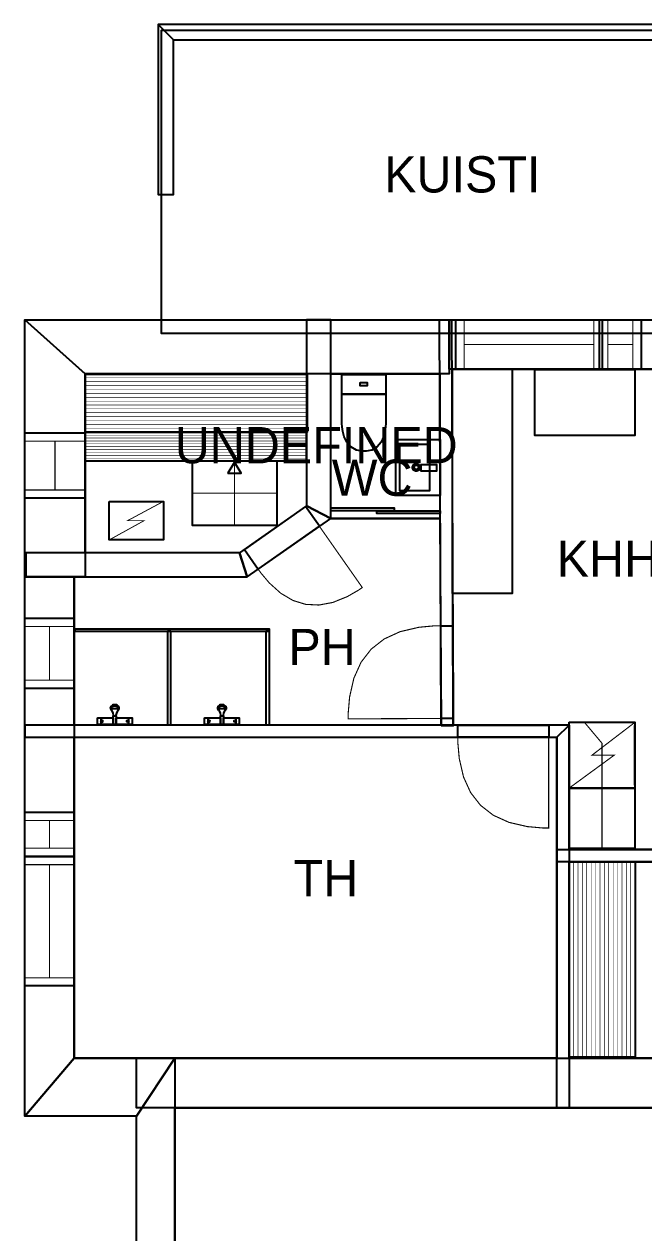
# Model space of a CAD drawing. Extents: x 2.3 to 24.4, y 0 to 18.
# Drawn here: x 2.32 to 8.19, y 6.55 to 18.02 of the extents above; entities that cross this region are included whole.
import ezdxf

# ---------------------------------------------------------------- set-up
doc = ezdxf.new("R2010")
doc.units = 0
doc.layers.get('0').update_dxf_attribs({"linetype": 'CONTINUOUS'})

msp = doc.modelspace()

# ---------------------------------------------------------------- linework, layer by layer
at = {"color": 0}
for points, const_width in [([(9.81728, 18.014), (3.58539, 18.014), (3.73122, 17.8682), (9.67144, 17.8682), (9.81728, 18.014)], 0.00208), ([(3.58539, 18.014), (3.58539, 16.4025), (3.73122, 16.4025), (3.73122, 17.8682), (3.58539, 18.014)], 0.00208), ([(9.71197, 15.0406), (9.71197, 17.9561), (3.6155, 17.9561), (3.6155, 15.085), (9.66749, 15.085), (9.71197, 15.0406)], 0.00208), ([(2.32189, 15.2133), (6.34511, 15.2133), (6.34511, 14.7008), (2.89594, 14.7008), (2.32189, 15.2133)], 0.00208), ([(2.32189, 12.7744), (2.32189, 15.2133), (2.89594, 14.7008), (2.89594, 12.7744), (2.32189, 12.7744)], 0.00208), ([(5.22271, 13.3294), (5.22271, 15.2133), (4.99354, 15.2133), (4.99354, 13.4487), (5.22271, 13.3294)], 0.00208), ([(6.26833, 11.3622), (6.25418, 15.2133), (6.36876, 15.2138), (6.38292, 11.3627), (6.26833, 11.3622)], 0.00208), ([(6.34511, 15.2133), (9.64968, 15.2133), (10.1144, 14.7446), (6.34511, 14.7446), (6.34511, 15.2133)], 0.00208), ([(6.40907, 15.2133), (7.79574, 15.2133), (7.79574, 14.7446), (6.40907, 14.7446), (6.40907, 15.2133)], 0.01042), ([(6.40907, 15.2133), (7.79574, 15.2133), (7.79574, 14.7446), (6.40907, 14.7446), (6.40907, 15.2133)], 0.01042), ([(7.77106, 15.2133), (8.16553, 15.2133), (8.16553, 14.7446), (7.77106, 14.7446), (7.77106, 15.2133)], 0.01042), ([(7.77106, 15.2133), (8.16553, 15.2133), (8.16553, 14.7446), (7.77106, 14.7446), (7.77106, 15.2133)], 0.01042), ([(2.89589, 14.699), (4.99946, 14.699), (4.99946, 14.1481), (2.89589, 14.1481), (2.89589, 14.699)], 0.01042), ([(5.32775, 14.6957), (5.74431, 14.6957), (5.74431, 14.5083), (5.32775, 14.5083), (5.32775, 14.6957)], 0.01042), ([(6.3775, 14.7447), (6.3775, 12.6164), (6.94168, 12.6164), (6.94168, 14.7447), (6.3775, 14.7447)], 0.01042), ([(7.15712, 14.7415), (8.10558, 14.7415), (8.10558, 14.1165), (7.15712, 14.1165), (7.15712, 14.7415)], 0.01042), ([(5.50293, 14.6178), (5.56912, 14.6178), (5.56912, 14.5862), (5.50293, 14.5862), (5.50293, 14.6178)], 0.01042), ([(5.74431, 14.24), (5.74431, 14.24), (5.74436, 14.2283), (5.74274, 14.1974), (5.7366, 14.1535), (5.72319, 14.1032), (5.69965, 14.0531), (5.66319, 14.0092), (5.611, 13.9782), (5.55794, 13.9665), (5.54031, 13.9665), (5.52197, 13.9665), (5.46712, 13.9782), (5.41303, 14.0092), (5.37522, 14.0531), (5.35081, 14.1032), (5.33681, 14.1535), (5.3304, 14.1974), (5.32867, 14.2283), (5.32878, 14.24), (5.32878, 14.24), (5.32775, 14.5083), (5.74431, 14.5083), (5.74431, 14.24)], 0.01042), ([(2.32189, 14.1396), (2.89594, 14.1396), (2.89594, 13.5205), (2.32189, 13.5205), (2.32189, 14.1396)], 0.01042), ([(2.32189, 14.1396), (2.89594, 14.1396), (2.89594, 13.5205), (2.32189, 13.5205), (2.32189, 14.1396)], 0.01042), ([(2.89589, 14.1464), (4.99018, 14.1464), (4.99018, 13.873), (2.89589, 13.873), (2.89589, 14.1464)], 0.01042), ([(5.83936, 14.079), (5.83936, 13.5472), (6.25933, 13.5472), (6.25933, 14.079), (5.83936, 14.079)], 0.01042), ([(5.87642, 14.0347), (5.87642, 13.5915), (6.15831, 13.5915), (6.15831, 14.0347), (5.87642, 14.0347)], 0.01042), ([(3.91146, 13.8745), (4.71029, 13.8745), (4.71029, 13.2638), (3.91146, 13.2638), (3.91146, 13.8745)], 0.01042), ([(6.03396, 13.7766), (6.0275, 13.7766), (6.00814, 13.7873), (5.9975, 13.8067), (5.9975, 13.8131), (5.9975, 13.8196), (6.00814, 13.8389), (6.0275, 13.8496), (6.03396, 13.8496), (6.04036, 13.8496), (6.05974, 13.8389), (6.07042, 13.8196), (6.07042, 13.8131), (6.07042, 13.8067), (6.05974, 13.7873), (6.04036, 13.7766), (6.03396, 13.7766)], 0.00833), ([(6.03396, 13.7923), (6.03028, 13.7923), (6.01921, 13.7984), (6.01313, 13.8095), (6.01313, 13.8131), (6.01313, 13.8168), (6.01921, 13.8278), (6.03028, 13.8339), (6.03396, 13.8339), (6.0376, 13.8339), (6.04867, 13.8278), (6.05479, 13.8168), (6.05479, 13.8131), (6.05479, 13.8095), (6.04867, 13.7984), (6.0376, 13.7923), (6.03396, 13.7923)], 0.00833), ([(6.0785, 13.8397), (6.0785, 13.7772), (6.22433, 13.7772), (6.22433, 13.8397), (6.0785, 13.8397)], 0.01042), ([(3.12354, 13.4907), (3.6371, 13.4907), (3.6371, 13.1261), (3.12354, 13.1261), (3.12354, 13.4907)], 0.00856), ([(4.43024, 12.7744), (5.22271, 13.3294), (4.99354, 13.4487), (4.35792, 13.0035), (4.43024, 12.7744)], 0.00208), ([(4.53532, 12.848), (5.11561, 13.2544), (4.98415, 13.4422), (4.40386, 13.0357), (4.53532, 12.848)], 0.01042), ([(4.53532, 12.848), (5.11561, 13.2544), (4.98415, 13.4422), (4.40386, 13.0357), (4.53532, 12.848)], 0.01042), ([(5.22271, 13.4284), (5.22271, 13.4024), (5.82335, 13.4024), (5.82335, 13.4284), (5.22271, 13.4284)], 0.01042), ([(5.22271, 13.4284), (5.22271, 13.4024), (5.82335, 13.4024), (5.82335, 13.4284), (5.22271, 13.4284)], 0.01042), ([(5.66032, 13.4024), (5.66032, 13.3764), (6.26096, 13.3764), (6.26096, 13.4024), (5.66032, 13.4024)], 0.01042), ([(5.66032, 13.4024), (5.66032, 13.3764), (6.26096, 13.3764), (6.26096, 13.4024), (5.66032, 13.4024)], 0.01042), ([(4.53532, 12.848), (4.55908, 12.814), (4.6396, 12.7184), (4.74935, 12.6195), (4.86458, 12.5515), (4.98519, 12.5144), (5.11122, 12.5081), (5.24274, 12.5326), (5.37961, 12.588), (5.48796, 12.6503), (5.52197, 12.6742), (5.1155, 13.2544), (4.53532, 12.848)], 0.01042), ([(2.33188, 12.7744), (4.43024, 12.7744), (4.35792, 13.0035), (2.33188, 13.0035), (2.33188, 12.7744)], 0.00208), ([(2.32189, 7.66015), (2.32189, 12.7744), (2.79064, 12.7744), (2.79064, 8.2111), (2.32189, 7.66015)], 0.00208), ([(2.32189, 12.3824), (2.79064, 12.3824), (2.79064, 11.7178), (2.32189, 11.7178), (2.32189, 12.3824)], 0.01042), ([(2.32189, 12.3824), (2.79064, 12.3824), (2.79064, 11.7178), (2.32189, 11.7178), (2.32189, 12.3824)], 0.01042), ([(2.79861, 12.2822), (2.79861, 12.2562), (4.63813, 12.2562), (4.63813, 12.2822), (2.79861, 12.2822)], 0.01042), ([(2.79861, 12.2822), (2.79861, 12.2562), (4.63813, 12.2562), (4.63813, 12.2822), (2.79861, 12.2822)], 0.01042), ([(3.6785, 12.2649), (3.70454, 12.2649), (3.70454, 11.3689), (3.6785, 11.3689), (3.6785, 12.2649)], 0.01042), ([(3.6785, 12.2649), (3.70454, 12.2649), (3.70454, 11.3689), (3.6785, 11.3689), (3.6785, 12.2649)], 0.01042), ([(4.61208, 12.2649), (4.63813, 12.2649), (4.63813, 11.3689), (4.61208, 11.3689), (4.61208, 12.2649)], 0.01042), ([(4.61208, 12.2649), (4.63813, 12.2649), (4.63813, 11.3689), (4.61208, 11.3689), (4.61208, 12.2649)], 0.01042), ([(6.26492, 12.3117), (6.21338, 12.3116), (6.05875, 12.2972), (5.88021, 12.2554), (5.72928, 12.1861), (5.6059, 12.0894), (5.51014, 11.9654), (5.442, 11.8139), (5.40142, 11.6351), (5.38824, 11.4804), (5.38846, 11.4288), (6.26812, 11.4321), (6.26492, 12.3117)], 0.01042), ([(6.26812, 11.4321), (6.26492, 12.3117), (6.3795, 12.3122), (6.38271, 11.4325), (6.26812, 11.4321)], 0.01042), ([(6.26812, 11.4321), (6.26492, 12.3117), (6.3795, 12.3122), (6.38271, 11.4325), (6.26812, 11.4321)], 0.01042), ([(3.18983, 11.3741), (3.16168, 11.3741), (3.16168, 11.4575), (3.16868, 11.4575), (3.18451, 11.4575), (3.18983, 11.4575), (3.18983, 11.4366), (3.18983, 11.3898), (3.18983, 11.3741)], 0.01042), ([(4.20574, 11.3741), (4.17763, 11.3741), (4.17763, 11.4575), (4.18463, 11.4575), (4.20042, 11.4575), (4.20574, 11.4575), (4.20574, 11.4366), (4.20574, 11.3898), (4.20574, 11.3741)], 0.01042), ([(2.32189, 11.2543), (7.36708, 11.2543), (7.48167, 11.3689), (2.32189, 11.3689), (2.32189, 11.2543)], 0.00208), ([(3.01064, 11.4377), (3.04606, 11.4377), (3.04606, 11.3741), (3.01064, 11.3741), (3.01064, 11.4377)], 0.01042), ([(3.04606, 11.4064), (3.04926, 11.4052), (3.05892, 11.4014), (3.06168, 11.4002), (3.06168, 11.4002), (3.06168, 11.4016), (3.06168, 11.4059), (3.06168, 11.4102), (3.06168, 11.4116), (3.06168, 11.4116), (3.05931, 11.411), (3.04932, 11.4076), (3.04606, 11.4064)], 0.01042), ([(3.04503, 11.4377), (3.16168, 11.4377), (3.16168, 11.3741), (3.04503, 11.3741), (3.04503, 11.4377)], 0.01042), ([(3.18983, 11.4377), (3.30647, 11.4377), (3.30647, 11.3741), (3.18983, 11.3741), (3.18983, 11.4377)], 0.01042), ([(3.30647, 11.4064), (3.30322, 11.4052), (3.29357, 11.4014), (3.29085, 11.4002), (3.29085, 11.4002), (3.29085, 11.4016), (3.29085, 11.4059), (3.29085, 11.4102), (3.29085, 11.4116), (3.29085, 11.4116), (3.29318, 11.411), (3.30317, 11.4076), (3.30647, 11.4064)], 0.01042), ([(3.30647, 11.4377), (3.33985, 11.4377), (3.33985, 11.3741), (3.30647, 11.3741), (3.30647, 11.4377)], 0.01042), ([(4.02658, 11.4377), (4.06201, 11.4377), (4.06201, 11.3741), (4.02658, 11.3741), (4.02658, 11.4377)], 0.01042), ([(4.06201, 11.4064), (4.06521, 11.4052), (4.07487, 11.4014), (4.07764, 11.4002), (4.07764, 11.4002), (4.07764, 11.4016), (4.07764, 11.4059), (4.07764, 11.4102), (4.07764, 11.4116), (4.07764, 11.4116), (4.07525, 11.411), (4.06526, 11.4076), (4.06201, 11.4064)], 0.01042), ([(4.06099, 11.4377), (4.17763, 11.4377), (4.17763, 11.3741), (4.06099, 11.3741), (4.06099, 11.4377)], 0.01042), ([(4.20574, 11.4377), (4.32243, 11.4377), (4.32243, 11.3741), (4.20574, 11.3741), (4.20574, 11.4377)], 0.01042), ([(4.32243, 11.4064), (4.31917, 11.4052), (4.30951, 11.4014), (4.30681, 11.4002), (4.30681, 11.4002), (4.30681, 11.4016), (4.30681, 11.4059), (4.30681, 11.4102), (4.30681, 11.4116), (4.30681, 11.4116), (4.30914, 11.411), (4.31912, 11.4076), (4.32243, 11.4064)], 0.01042), ([(4.32243, 11.4377), (4.35574, 11.4377), (4.35574, 11.3741), (4.32243, 11.3741), (4.32243, 11.4377)], 0.01042), ([(6.42763, 11.3689), (7.28874, 11.3689), (7.28874, 11.2543), (6.42763, 11.2543), (6.42763, 11.3689)], 0.01042), ([(6.42763, 11.3689), (7.28874, 11.3689), (7.28874, 11.2543), (6.42763, 11.2543), (6.42763, 11.3689)], 0.01042), ([(7.48167, 11.3689), (7.48167, 7.74132), (7.36708, 7.74132), (7.36708, 11.2543), (7.48167, 11.3689)], 0.00208), ([(7.48172, 10.1982), (7.79411, 10.1982), (7.79411, 11.1976), (7.63172, 11.3911), (7.48204, 11.3961), (7.48172, 10.1982), (7.79411, 10.1982), (7.48172, 10.1982)], 0.01042), ([(7.48204, 11.3961), (7.48204, 10.7711), (8.10704, 10.7711), (8.10704, 11.3961), (7.48204, 11.3961)], 0.01042), ([(6.42763, 11.2543), (6.42763, 11.2039), (6.44103, 11.0526), (6.48139, 10.8777), (6.54867, 10.7297), (6.64285, 10.6086), (6.76394, 10.5144), (6.91189, 10.4472), (7.08681, 10.4068), (7.23817, 10.3933), (7.28863, 10.3933), (7.28863, 11.2543), (6.42763, 11.2543)], 0.01042), ([(7.48172, 10.7711), (7.48172, 10.1982), (8.10672, 10.1982), (8.10672, 10.7711), (7.48172, 10.7711)], 0.01042), ([(2.32189, 10.5433), (2.79064, 10.5433), (2.79064, 10.1245), (2.32189, 10.1245), (2.32189, 10.5433)], 0.01042), ([(2.32189, 10.5433), (2.79064, 10.5433), (2.79064, 10.1245), (2.32189, 10.1245), (2.32189, 10.5433)], 0.01042), ([(2.32189, 10.1245), (2.79064, 10.1245), (2.79064, 8.89529), (2.32189, 8.89529), (2.32189, 10.1245)], 0.01042), ([(2.32189, 10.1245), (2.79064, 10.1245), (2.79064, 8.89529), (2.32189, 8.89529), (2.32189, 10.1245)], 0.01042), ([(7.36708, 10.1884), (10.1144, 10.1884), (10.1144, 10.0738), (7.36708, 10.0738), (7.36708, 10.1884)], 0.00208), ([(7.48318, 10.0737), (7.48318, 8.21967), (8.10818, 8.21967), (8.10818, 10.0737), (7.48318, 10.0737)], 0.01042), ([(3.38021, 7.66015), (2.32189, 7.66015), (2.79064, 8.2111), (3.74479, 8.2111), (3.38021, 7.66015)], 0.00208), ([(3.38021, 3.25379), (3.38021, 7.66015), (3.74479, 8.2111), (3.74479, 3.61838), (3.38021, 3.25379)], 0.00208), ([(3.38021, 8.21007), (11.4099, 8.21007), (11.4099, 7.74132), (3.38021, 7.74132), (3.38021, 8.21007)], 0.00208)]:
    msp.add_lwpolyline(points, close=True, dxfattribs=dict(at, const_width=const_width))
at = {"color": 7}
for points in [[(9.81728, 18.014), (3.58539, 18.014), (3.73122, 17.8682), (9.67144, 17.8682), (9.81728, 18.014)], [(3.58539, 18.014), (3.58539, 16.4025), (3.73122, 16.4025), (3.73122, 17.8682), (3.58539, 18.014)], [(9.71197, 15.0406), (9.71197, 17.9561), (3.6155, 17.9561), (3.6155, 15.085), (9.66749, 15.085), (9.71197, 15.0406)], [(6.40907, 15.2133), (7.79574, 15.2133), (7.79574, 14.7446), (6.40907, 14.7446), (6.40907, 15.2133)], [(6.40907, 15.2133), (7.79574, 15.2133), (7.79574, 14.7446), (6.40907, 14.7446), (6.40907, 15.2133)], [(7.77106, 15.2133), (8.16553, 15.2133), (8.16553, 14.7446), (7.77106, 14.7446), (7.77106, 15.2133)], [(7.77106, 15.2133), (8.16553, 15.2133), (8.16553, 14.7446), (7.77106, 14.7446), (7.77106, 15.2133)], [(2.89589, 14.699), (4.99946, 14.699), (4.99946, 14.1481), (2.89589, 14.1481), (2.89589, 14.699)], [(4.99354, 13.4487), (4.35792, 13.0035), (2.89594, 13.0035), (2.89594, 14.7008), (4.99354, 14.7008), (4.99354, 13.4487)], [(5.22271, 14.7008), (6.25792, 14.7008), (6.25792, 13.3294), (5.22271, 13.3294), (5.22271, 14.7008)], [(5.32775, 14.6957), (5.74431, 14.6957), (5.74431, 14.5083), (5.32775, 14.5083), (5.32775, 14.6957)], [(9.99978, 10.1884), (7.48167, 10.1884), (7.48167, 11.3689), (6.38292, 11.3689), (6.3725, 14.7446), (9.99978, 14.7446), (9.99978, 10.1884)], [(6.3775, 14.7447), (6.94168, 14.7447), (6.94168, 12.6164), (6.3775, 12.6164), (6.3775, 14.7447)], [(7.15712, 14.7415), (8.10558, 14.7415), (8.10558, 14.1165), (7.15712, 14.1165), (7.15712, 14.7415)], [(5.50293, 14.6178), (5.56912, 14.6178), (5.56912, 14.5862), (5.50293, 14.5862), (5.50293, 14.6178)], [(5.74431, 14.24), (5.74431, 14.24), (5.74436, 14.2283), (5.74274, 14.1974), (5.7366, 14.1535), (5.72319, 14.1032), (5.69965, 14.0531), (5.66319, 14.0092), (5.611, 13.9782), (5.55794, 13.9665), (5.54031, 13.9665), (5.52197, 13.9665), (5.46712, 13.9782), (5.41303, 14.0092), (5.37522, 14.0531), (5.35081, 14.1032), (5.33681, 14.1535), (5.3304, 14.1974), (5.32867, 14.2283), (5.32878, 14.24), (5.32878, 14.24), (5.32775, 14.5083), (5.74431, 14.5083), (5.74431, 14.24)], [(2.32189, 14.1396), (2.89594, 14.1396), (2.89594, 13.5205), (2.32189, 13.5205), (2.32189, 14.1396)], [(2.32189, 14.1396), (2.89594, 14.1396), (2.89594, 13.5205), (2.32189, 13.5205), (2.32189, 14.1396)], [(2.89589, 14.1464), (4.99018, 14.1464), (4.99018, 13.873), (2.89589, 13.873), (2.89589, 14.1464)], [(5.83936, 14.079), (6.25933, 14.079), (6.25933, 13.5472), (5.83936, 13.5472), (5.83936, 14.079)], [(5.87642, 14.0347), (6.15831, 14.0347), (6.15831, 13.5915), (5.87642, 13.5915), (5.87642, 14.0347)], [(3.91146, 13.8745), (4.71029, 13.8745), (4.71029, 13.2638), (3.91146, 13.2638), (3.91146, 13.8745)], [(6.03396, 13.7766), (6.0275, 13.7766), (6.00814, 13.7873), (5.9975, 13.8067), (5.9975, 13.8131), (5.9975, 13.8196), (6.00814, 13.8389), (6.0275, 13.8496), (6.03396, 13.8496), (6.04036, 13.8496), (6.05974, 13.8389), (6.07042, 13.8196), (6.07042, 13.8131), (6.07042, 13.8067), (6.05974, 13.7873), (6.04036, 13.7766), (6.03396, 13.7766)], [(6.03396, 13.7923), (6.03028, 13.7923), (6.01921, 13.7984), (6.01313, 13.8095), (6.01313, 13.8131), (6.01313, 13.8168), (6.01921, 13.8278), (6.03028, 13.8339), (6.03396, 13.8339), (6.0376, 13.8339), (6.04867, 13.8278), (6.05479, 13.8168), (6.05479, 13.8131), (6.05479, 13.8095), (6.04867, 13.7984), (6.0376, 13.7923), (6.03396, 13.7923)], [(6.0785, 13.8397), (6.22433, 13.8397), (6.22433, 13.7772), (6.0785, 13.7772), (6.0785, 13.8397)], [(3.12354, 13.4907), (3.6371, 13.4907), (3.6371, 13.1261), (3.12354, 13.1261), (3.12354, 13.4907)], [(4.53532, 12.848), (5.11561, 13.2544), (4.98415, 13.4422), (4.40386, 13.0357), (4.53532, 12.848)], [(4.53532, 12.848), (5.11561, 13.2544), (4.98415, 13.4422), (4.40386, 13.0357), (4.53532, 12.848)], [(5.22271, 13.4284), (5.82335, 13.4284), (5.82335, 13.4024), (5.22271, 13.4024), (5.22271, 13.4284)], [(5.22271, 13.4284), (5.82335, 13.4284), (5.82335, 13.4024), (5.22271, 13.4024), (5.22271, 13.4284)], [(6.26833, 11.3689), (2.79064, 11.3689), (2.79064, 12.7744), (4.43024, 12.7744), (5.22271, 13.3294), (6.25792, 13.3294), (6.26833, 11.3689)], [(5.66032, 13.4024), (6.26096, 13.4024), (6.26096, 13.3764), (5.66032, 13.3764), (5.66032, 13.4024)], [(5.66032, 13.4024), (6.26096, 13.4024), (6.26096, 13.3764), (5.66032, 13.3764), (5.66032, 13.4024)], [(2.32189, 12.3824), (2.79064, 12.3824), (2.79064, 11.7178), (2.32189, 11.7178), (2.32189, 12.3824)], [(2.32189, 12.3824), (2.79064, 12.3824), (2.79064, 11.7178), (2.32189, 11.7178), (2.32189, 12.3824)], [(2.79861, 12.2822), (4.63813, 12.2822), (4.63813, 12.2562), (2.79861, 12.2562), (2.79861, 12.2822)], [(2.79861, 12.2822), (4.63813, 12.2822), (4.63813, 12.2562), (2.79861, 12.2562), (2.79861, 12.2822)], [(3.6785, 12.2649), (3.70454, 12.2649), (3.70454, 11.3689), (3.6785, 11.3689), (3.6785, 12.2649)], [(3.6785, 12.2649), (3.70454, 12.2649), (3.70454, 11.3689), (3.6785, 11.3689), (3.6785, 12.2649)], [(4.61208, 12.2649), (4.63813, 12.2649), (4.63813, 11.3689), (4.61208, 11.3689), (4.61208, 12.2649)], [(4.61208, 12.2649), (4.63813, 12.2649), (4.63813, 11.3689), (4.61208, 11.3689), (4.61208, 12.2649)], [(6.26812, 11.4321), (6.26492, 12.3117), (6.3795, 12.3122), (6.38271, 11.4325), (6.26812, 11.4321)], [(6.26812, 11.4321), (6.26492, 12.3117), (6.3795, 12.3122), (6.38271, 11.4325), (6.26812, 11.4321)], [(3.18983, 11.4575), (3.18983, 11.4638), (3.19347, 11.4828), (3.20335, 11.5052), (3.20649, 11.5096), (3.20751, 11.5111), (3.21767, 11.5257), (3.21793, 11.5272), (3.21843, 11.5301), (3.21431, 11.5467), (3.1976, 11.5595), (3.19189, 11.5605), (3.1906, 11.5608), (3.17904, 11.5616), (3.17524, 11.5616), (3.17626, 11.5616), (3.1721, 11.5616), (3.16092, 11.5608), (3.15961, 11.5605), (3.15386, 11.5595), (3.13721, 11.5467), (3.13303, 11.5301), (3.13357, 11.5272), (3.13379, 11.5257), (3.14393, 11.5111), (3.14501, 11.5096), (3.14811, 11.5052), (3.15804, 11.4828), (3.16168, 11.4638), (3.16168, 11.4575)], [(3.21793, 11.5283), (3.21767, 11.5288), (3.20583, 11.539), (3.18207, 11.5481), (3.17421, 11.5481), (3.16792, 11.5478), (3.14524, 11.5386), (3.13406, 11.5288), (3.13357, 11.5283)], [(4.20574, 11.4575), (4.20574, 11.4638), (4.20936, 11.4828), (4.21929, 11.5052), (4.22244, 11.5096), (4.22347, 11.5111), (4.23361, 11.5257), (4.23389, 11.5272), (4.23438, 11.5301), (4.23019, 11.5467), (4.21354, 11.5595), (4.20785, 11.5605), (4.20654, 11.5608), (4.19499, 11.5616), (4.19119, 11.5616), (4.19222, 11.5616), (4.18804, 11.5616), (4.17686, 11.5608), (4.17557, 11.5605), (4.16982, 11.5595), (4.1531, 11.5467), (4.14899, 11.5301), (4.14953, 11.5272), (4.14974, 11.5257), (4.15989, 11.5111), (4.16097, 11.5096), (4.16407, 11.5052), (4.17393, 11.4828), (4.17763, 11.4638), (4.17763, 11.4575)], [(4.23389, 11.5283), (4.23361, 11.5288), (4.22174, 11.539), (4.19797, 11.5481), (4.19011, 11.5481), (4.18386, 11.5478), (4.16118, 11.5386), (4.15001, 11.5288), (4.14953, 11.5283)], [(3.01064, 11.4377), (3.04606, 11.4377), (3.04606, 11.3741), (3.01064, 11.3741), (3.01064, 11.4377)], [(3.04503, 11.4377), (3.16168, 11.4377), (3.16168, 11.3741), (3.04503, 11.3741), (3.04503, 11.4377)], [(3.04606, 11.4064), (3.04926, 11.4052), (3.05892, 11.4014), (3.06168, 11.4002), (3.06168, 11.4002), (3.06168, 11.4016), (3.06168, 11.4059), (3.06168, 11.4102), (3.06168, 11.4116), (3.06168, 11.4116), (3.05931, 11.411), (3.04932, 11.4076), (3.04606, 11.4064)], [(3.18983, 11.3741), (3.16168, 11.3741), (3.16168, 11.4575), (3.16868, 11.4575), (3.18451, 11.4575), (3.18983, 11.4575), (3.18983, 11.4366), (3.18983, 11.3898), (3.18983, 11.3741)], [(3.18983, 11.4377), (3.30647, 11.4377), (3.30647, 11.3741), (3.18983, 11.3741), (3.18983, 11.4377)], [(3.30647, 11.4064), (3.30322, 11.4052), (3.29357, 11.4014), (3.29085, 11.4002), (3.29085, 11.4002), (3.29085, 11.4016), (3.29085, 11.4059), (3.29085, 11.4102), (3.29085, 11.4116), (3.29085, 11.4116), (3.29318, 11.411), (3.30317, 11.4076), (3.30647, 11.4064)], [(3.30647, 11.4377), (3.33985, 11.4377), (3.33985, 11.3741), (3.30647, 11.3741), (3.30647, 11.4377)], [(4.02658, 11.4377), (4.06201, 11.4377), (4.06201, 11.3741), (4.02658, 11.3741), (4.02658, 11.4377)], [(4.06099, 11.4377), (4.17763, 11.4377), (4.17763, 11.3741), (4.06099, 11.3741), (4.06099, 11.4377)], [(4.06201, 11.4064), (4.06521, 11.4052), (4.07487, 11.4014), (4.07764, 11.4002), (4.07764, 11.4002), (4.07764, 11.4016), (4.07764, 11.4059), (4.07764, 11.4102), (4.07764, 11.4116), (4.07764, 11.4116), (4.07525, 11.411), (4.06526, 11.4076), (4.06201, 11.4064)], [(4.20574, 11.3741), (4.17763, 11.3741), (4.17763, 11.4575), (4.18463, 11.4575), (4.20042, 11.4575), (4.20574, 11.4575), (4.20574, 11.4366), (4.20574, 11.3898), (4.20574, 11.3741)], [(4.20574, 11.4377), (4.32243, 11.4377), (4.32243, 11.3741), (4.20574, 11.3741), (4.20574, 11.4377)], [(4.32243, 11.4064), (4.31917, 11.4052), (4.30951, 11.4014), (4.30681, 11.4002), (4.30681, 11.4002), (4.30681, 11.4016), (4.30681, 11.4059), (4.30681, 11.4102), (4.30681, 11.4116), (4.30681, 11.4116), (4.30914, 11.411), (4.31912, 11.4076), (4.32243, 11.4064)], [(4.32243, 11.4377), (4.35574, 11.4377), (4.35574, 11.3741), (4.32243, 11.3741), (4.32243, 11.4377)], [(6.42763, 11.3689), (7.28874, 11.3689), (7.28874, 11.2543), (6.42763, 11.2543), (6.42763, 11.3689)], [(6.42763, 11.3689), (7.28874, 11.3689), (7.28874, 11.2543), (6.42763, 11.2543), (6.42763, 11.3689)], [(7.48204, 11.3961), (8.10704, 11.3961), (8.10704, 10.7711), (7.48204, 10.7711), (7.48204, 11.3961)], [(7.36708, 8.21007), (3.74479, 8.21007), (3.74479, 8.2111), (2.79064, 8.2111), (2.79064, 11.2543), (7.36708, 11.2543), (7.36708, 8.21007)], [(7.48172, 10.7711), (8.10672, 10.7711), (8.10672, 10.1982), (7.48172, 10.1982), (7.48172, 10.7711)], [(2.32189, 10.5433), (2.79064, 10.5433), (2.79064, 10.1245), (2.32189, 10.1245), (2.32189, 10.5433)], [(2.32189, 10.5433), (2.79064, 10.5433), (2.79064, 10.1245), (2.32189, 10.1245), (2.32189, 10.5433)], [(2.32189, 10.1245), (2.79064, 10.1245), (2.79064, 8.89529), (2.32189, 8.89529), (2.32189, 10.1245)], [(2.32189, 10.1245), (2.79064, 10.1245), (2.79064, 8.89529), (2.32189, 8.89529), (2.32189, 10.1245)], [(7.48167, 10.0738), (9.99978, 10.0738), (9.99978, 8.21007), (7.48167, 8.21007), (7.48167, 10.0738)], [(7.48318, 10.0737), (8.10818, 10.0737), (8.10818, 8.21967), (7.48318, 8.21967), (7.48318, 10.0737)], [(3.74479, 7.74132), (11.0453, 7.74132), (11.0453, 3.61838), (3.74479, 3.61838), (3.74479, 7.74132)]]:
    msp.add_lwpolyline(points, close=True, dxfattribs=at)
at = {"color": 0}
for points in [[(2.32189, 12.7744), (2.32189, 15.2133), (2.89594, 14.7008), (2.89594, 12.7744), (2.32189, 12.7744)], [(2.32189, 15.2133), (6.34511, 15.2133), (6.34511, 14.7008), (2.89594, 14.7008), (2.32189, 15.2133)], [(5.22271, 13.3294), (5.22271, 15.2133), (4.99354, 15.2133), (4.99354, 13.4487), (5.22271, 13.3294)], [(6.26833, 11.3622), (6.25418, 15.2133), (6.36876, 15.2138), (6.38292, 11.3627), (6.26833, 11.3622)], [(6.34511, 15.2133), (9.64968, 15.2133), (10.1144, 14.7446), (6.34511, 14.7446), (6.34511, 15.2133)], [(4.43024, 12.7744), (5.22271, 13.3294), (4.99354, 13.4487), (4.35792, 13.0035), (4.43024, 12.7744)], [(2.33188, 12.7744), (4.43024, 12.7744), (4.35792, 13.0035), (2.33188, 13.0035), (2.33188, 12.7744)], [(2.32189, 7.66015), (2.32189, 12.7744), (2.79064, 12.7744), (2.79064, 8.2111), (2.32189, 7.66015)], [(2.32189, 11.2543), (7.36708, 11.2543), (7.48167, 11.3689), (2.32189, 11.3689), (2.32189, 11.2543)], [(7.48167, 11.3689), (7.48167, 7.74132), (7.36708, 7.74132), (7.36708, 11.2543), (7.48167, 11.3689)], [(7.36708, 10.1884), (10.1144, 10.1884), (10.1144, 10.0738), (7.36708, 10.0738), (7.36708, 10.1884)], [(3.38021, 7.66015), (2.32189, 7.66015), (2.79064, 8.2111), (3.74479, 8.2111), (3.38021, 7.66015)], [(3.38021, 3.25379), (3.38021, 7.66015), (3.74479, 8.2111), (3.74479, 3.61838), (3.38021, 3.25379)], [(3.38021, 8.21007), (11.4099, 8.21007), (11.4099, 7.74132), (3.38021, 7.74132), (3.38021, 8.21007)]]:
    msp.add_lwpolyline(points, close=True, dxfattribs=at)
for points, const_width in [([(6.48714, 15.2135), (6.48714, 14.7447)], 0.01042), ([(7.71756, 15.2135), (7.71756, 14.7447)], 0.01042), ([(7.84918, 15.2135), (7.84918, 14.7447)], 0.01042), ([(8.08735, 15.2135), (8.08735, 14.7447)], 0.01042), ([(6.48714, 14.979), (7.71756, 14.979)], 0.01042), ([(7.84918, 14.979), (8.08735, 14.979)], 0.01042), ([(2.32189, 14.0615), (2.89589, 14.0615)], 0.01042), ([(2.60889, 13.5986), (2.60889, 14.0615)], 0.01042), ([(3.91146, 13.8745), (4.71029, 13.8745)], 0.01042), ([(2.32189, 13.5986), (2.89589, 13.5986)], 0.01042), ([(3.91146, 13.5692), (4.71029, 13.5692)], 0.01042), ([(3.6371, 13.4907), (3.29725, 13.3084), (3.45394, 13.3084), (3.12354, 13.1261)], 0.00856), ([(3.91146, 13.2638), (4.71029, 13.2638)], 0.01042), ([(2.32189, 12.3043), (2.79064, 12.3043)], 0.01042), ([(2.55626, 11.7959), (2.55626, 12.3043)], 0.01042), ([(2.32189, 11.7959), (2.79064, 11.7959)], 0.01042), ([(3.18983, 11.4575), (3.18983, 11.4638), (3.19347, 11.4828), (3.20335, 11.5052), (3.20649, 11.5096), (3.20751, 11.5111), (3.21767, 11.5257), (3.21793, 11.5272), (3.21843, 11.5301), (3.21431, 11.5467), (3.1976, 11.5595), (3.19189, 11.5605), (3.1906, 11.5608), (3.17904, 11.5616), (3.17524, 11.5616), (3.17626, 11.5616), (3.1721, 11.5616), (3.16092, 11.5608), (3.15961, 11.5605), (3.15386, 11.5595), (3.13721, 11.5467), (3.13303, 11.5301), (3.13357, 11.5272), (3.13379, 11.5257), (3.14393, 11.5111), (3.14501, 11.5096), (3.14811, 11.5052), (3.15804, 11.4828), (3.16168, 11.4638), (3.16168, 11.4575)], 0.01042), ([(3.21793, 11.5283), (3.21767, 11.5288), (3.20583, 11.539), (3.18207, 11.5481), (3.17421, 11.5481), (3.16792, 11.5478), (3.14524, 11.5386), (3.13406, 11.5288), (3.13357, 11.5283)], 0.01042), ([(4.20574, 11.4575), (4.20574, 11.4638), (4.20936, 11.4828), (4.21929, 11.5052), (4.22244, 11.5096), (4.22347, 11.5111), (4.23361, 11.5257), (4.23389, 11.5272), (4.23438, 11.5301), (4.23019, 11.5467), (4.21354, 11.5595), (4.20785, 11.5605), (4.20654, 11.5608), (4.19499, 11.5616), (4.19119, 11.5616), (4.19222, 11.5616), (4.18804, 11.5616), (4.17686, 11.5608), (4.17557, 11.5605), (4.16982, 11.5595), (4.1531, 11.5467), (4.14899, 11.5301), (4.14953, 11.5272), (4.14974, 11.5257), (4.15989, 11.5111), (4.16097, 11.5096), (4.16407, 11.5052), (4.17393, 11.4828), (4.17763, 11.4638), (4.17763, 11.4575)], 0.01042), ([(4.23389, 11.5283), (4.23361, 11.5288), (4.22174, 11.539), (4.19797, 11.5481), (4.19011, 11.5481), (4.18386, 11.5478), (4.16118, 11.5386), (4.15001, 11.5288), (4.14953, 11.5283)], 0.01042), ([(7.48204, 10.7711), (7.90912, 11.0836), (7.69874, 11.0836), (8.10704, 11.3961)], 0.01042), ([(8.10081, 10.7993), (8.10081, 11.368)], 0.01042), ([(2.32189, 10.4651), (2.79064, 10.4651)], 0.01042), ([(2.55626, 10.2026), (2.55626, 10.4651)], 0.01042), ([(2.32189, 10.2026), (2.79064, 10.2026)], 0.01042), ([(2.32189, 10.0463), (2.79064, 10.0463)], 0.01042), ([(2.55626, 8.97342), (2.55626, 10.0463)], 0.01042), ([(2.32189, 8.97342), (2.79064, 8.97342)], 0.01042)]:
    msp.add_lwpolyline(points, dxfattribs=dict(at, const_width=const_width))
at = {"color": 7, "const_width": 0.00208}
for points in [[(4.99354, 13.4487), (4.35792, 13.0035), (2.89594, 13.0035), (2.89594, 14.7008), (4.99354, 14.7008), (4.99354, 13.4487)], [(5.22271, 14.7008), (6.25792, 14.7008), (6.25792, 13.3294), (5.22271, 13.3294), (5.22271, 14.7008)], [(9.99978, 10.1884), (7.48167, 10.1884), (7.48167, 11.3689), (6.38292, 11.3689), (6.3725, 14.7446), (9.99978, 14.7446), (9.99978, 10.1884)], [(6.26833, 11.3689), (2.79064, 11.3689), (2.79064, 12.7744), (4.43024, 12.7744), (5.22271, 13.3294), (6.25792, 13.3294), (6.26833, 11.3689)], [(7.36708, 8.21007), (3.74479, 8.21007), (3.74479, 8.2111), (2.79064, 8.2111), (2.79064, 11.2543), (7.36708, 11.2543), (7.36708, 8.21007)], [(7.48167, 10.0738), (9.99978, 10.0738), (9.99978, 8.21007), (7.48167, 8.21007), (7.48167, 10.0738)], [(3.74479, 7.74132), (11.0453, 7.74132), (11.0453, 3.61838), (3.74479, 3.61838), (3.74479, 7.74132)]]:
    msp.add_lwpolyline(points, close=True, dxfattribs=at)
at = {"color": 253, "const_width": 0.00521}
for points in [[(2.89589, 14.6624), (4.9994, 14.6624)], [(2.89589, 14.6256), (4.9994, 14.6256)], [(2.89589, 14.5889), (4.9994, 14.5889)], [(2.89589, 14.5521), (4.9994, 14.5521)], [(2.89589, 14.5154), (4.9994, 14.5154)], [(2.89589, 14.4786), (4.9994, 14.4786)], [(2.89589, 14.4419), (4.9994, 14.4419)], [(2.89589, 14.4053), (4.9994, 14.4053)], [(2.89589, 14.3685), (4.9994, 14.3685)], [(2.89589, 14.3318), (4.9994, 14.3318)], [(2.89589, 14.295), (4.9994, 14.295)], [(2.89589, 14.2583), (4.9994, 14.2583)], [(2.89589, 14.2215), (4.9994, 14.2215)], [(2.89589, 14.1849), (4.9994, 14.1849)], [(2.89589, 14.119), (4.99013, 14.119)], [(2.89589, 14.0917), (4.99013, 14.0917)], [(2.89589, 14.0643), (4.99013, 14.0643)], [(2.89589, 14.0369), (4.99013, 14.0369)], [(2.89589, 14.0097), (4.99013, 14.0097)], [(2.89589, 13.9824), (4.99013, 13.9824)], [(2.89589, 13.955), (4.99013, 13.955)], [(2.89589, 13.9276), (4.99013, 13.9276)], [(2.89589, 13.9003), (4.99013, 13.9003)], [(7.52485, 8.21967), (7.52485, 10.0738)], [(7.56651, 8.21967), (7.56651, 10.0738)], [(7.60818, 8.21967), (7.60818, 10.0738)], [(7.64985, 8.21967), (7.64985, 10.0738)], [(7.69151, 8.21967), (7.69151, 10.0738)], [(7.73318, 8.21967), (7.73318, 10.0738)], [(7.77485, 8.21967), (7.77485, 10.0738)], [(7.81651, 8.21967), (7.81651, 10.0738)], [(7.85818, 8.21967), (7.85818, 10.0738)], [(7.89985, 8.21967), (7.89985, 10.0738)], [(7.94151, 8.21967), (7.94151, 10.0738)], [(7.98318, 8.21967), (7.98318, 10.0738)], [(8.02485, 8.21967), (8.02485, 10.0738)], [(8.06651, 8.21967), (8.06651, 10.0738)]]:
    msp.add_lwpolyline(points, dxfattribs=at)
at = {"color": 254, "const_width": 0.01042}
msp.add_lwpolyline([(4.24832, 13.7599), (4.37332, 13.7599), (4.31082, 13.864), (4.24832, 13.7599)], close=True, dxfattribs=at)
msp.add_lwpolyline([(4.31082, 13.2638), (4.31082, 13.8745)], dxfattribs=at)
at = {"color": 254}
msp.add_lwpolyline([(4.24832, 13.7599), (4.37332, 13.7599), (4.31082, 13.864), (4.24832, 13.7599)], close=True, dxfattribs=at)

# ---------------------------------------------------------------- texts
at = {"color": 0}
for s, p in [('KUISTI', (5.72957, 16.4204)), ('UNDEFINED', (3.74453, 13.8522)), ('WC', (5.23251, 13.5443)), ('KHH/PKH', (7.36456, 12.776)), ('PH', (4.82151, 11.9382)), ('TH', (4.87093, 9.74517))]:
    msp.add_text(s, height=0.34375, dxfattribs=at).set_placement(p)

doc.saveas('drawing.dxf')
